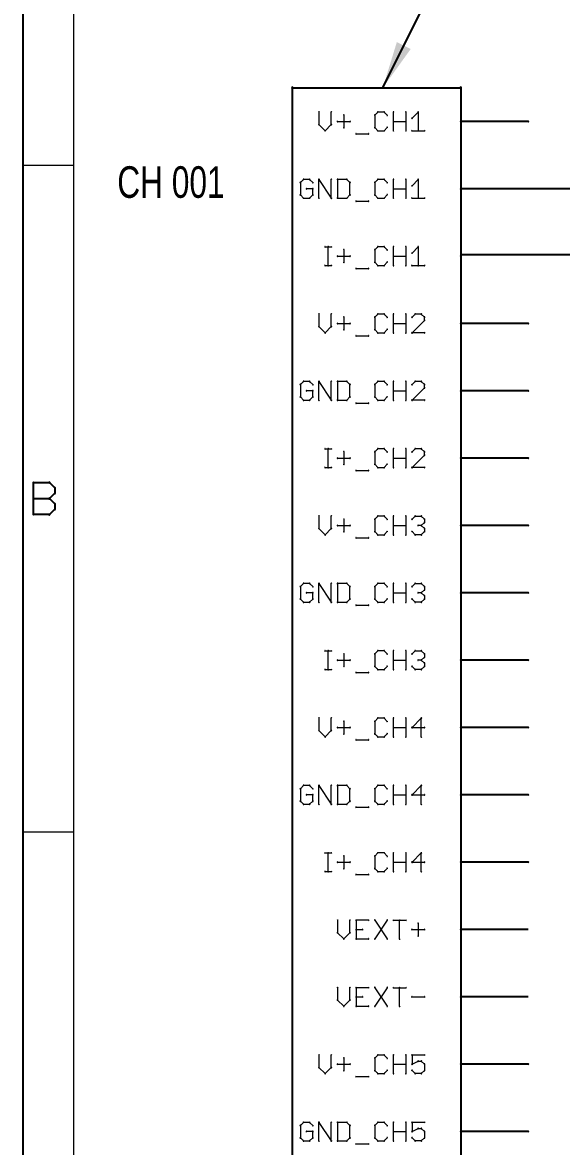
# Paper-space layout 'OUTPUT MODULE' of a CAD drawing. Header units: inches. Extents: x 0.9 to 16.5, y 0.5 to 10.7.
# Drawn here: x 0.899 to 2.499, y 5.656 to 8.994 of the extents above; entities that cross this region are included whole.
import ezdxf

# ---------------------------------------------------------------- set-up
doc = ezdxf.new("R2010")
doc.units = ezdxf.units.IN
doc.header["$MEASUREMENT"] = 0
for name, color, linetype in [('94', 14, 'Continuous'), ('97', 94, 'Continuous'), ('TEXT', 4, 'Continuous'), ('THIN_RED', 1, 'Continuous')]:
    doc.layers.add(name, color=color, linetype=linetype)
doc.styles.add('SLDTEXTSTYLE2', font='TXT', dxfattribs={"width": 0.75})
doc.dimstyles.new('SLDDIMSTYLE0', dxfattribs={"dimtxt": 0.18, "dimasz": 0.14, "dimexe": 0, "dimexo": 0.0625, "dimgap": 0, "dimtad": 0, "dimtih": 1, "dimtoh": 1, "dimdec": 0, "dimrnd": 1e-09, "dimzin": 0, "dimdsep": 46, "dimtxsty": 'Standard', "dimsah": 1, "dimcen": 0.09, "dimadec": 0, "dimazin": 0, "dimtfac": 0.14, "dimtdec": 0, "dimtofl": 0, "dimtmove": 0, "dimatfit": 3, "dimfxl": 0, "dimfrac": 2, "dimtolj": 1, "dimtzin": 0, "dimarcsym": 0})

psp = doc.layouts.new('OUTPUT MODULE')

# ---------------------------------------------------------------- linework, layer by layer
at = {"layer": '94', "lineweight": 25}
for p, q in [((1.7, 3.2), (1.7, 8.8)), ((1.7, 8.8), (2.2, 8.8)), ((2.2, 8.8), (2.2, 3.2)), ((2.4, 8.7), (2.2, 8.7)), ((2.4, 8.1), (2.2, 8.1)), ((2.4, 7.9), (2.2, 7.9)), ((2.4, 7.7), (2.2, 7.7)), ((2.4, 7.5), (2.2, 7.5)), ((2.4, 7.3), (2.2, 7.3)), ((2.4, 7.1), (2.2, 7.1)), ((2.4, 6.9), (2.2, 6.9)), ((2.4, 6.7), (2.2, 6.7)), ((2.4, 6.5), (2.2, 6.5)), ((2.4, 6.3), (2.2, 6.3)), ((2.4, 6.1), (2.2, 6.1)), ((2.4, 5.9), (2.2, 5.9)), ((2.4, 5.7), (2.2, 5.7))]:
    psp.add_line(p, q, dxfattribs=at)
at = {"layer": '94', "lineweight": 18}
for centre, radius, start, end in [((1.7, 8.8), 0.0025, 0, 180), ((1.7, 8.8), 0.0025, 90, 270), ((2.2, 8.8), 0.0025, 0, 180), ((2.2, 8.8), 0.0025, 270, 90), ((2.2, 8.7), 0.0015, 90, 270), ((2.4, 8.7), 0.0015, 270, 90), ((2.2, 8.5), 0.0015, 90, 270), ((2.2, 8.3), 0.0015, 90, 270), ((2.2, 8.1), 0.0015, 90, 270), ((2.4, 8.1), 0.0015, 270, 90), ((2.2, 7.9), 0.0015, 90, 270), ((2.4, 7.9), 0.0015, 270, 90), ((2.2, 7.7), 0.0015, 90, 270), ((2.4, 7.7), 0.0015, 270, 90), ((2.2, 7.5), 0.0015, 90, 270), ((2.4, 7.5), 0.0015, 270, 90), ((2.2, 7.3), 0.0015, 90, 270), ((2.4, 7.3), 0.0015, 270, 90), ((2.2, 7.1), 0.0015, 90, 270), ((2.4, 7.1), 0.0015, 270, 90), ((2.2, 6.9), 0.0015, 90, 270), ((2.4, 6.9), 0.0015, 270, 90), ((2.2, 6.7), 0.0015, 90, 270), ((2.4, 6.7), 0.0015, 270, 90), ((2.2, 6.5), 0.0015, 90, 270), ((2.4, 6.5), 0.0015, 270, 90), ((2.2, 6.3), 0.0015, 90, 270), ((2.2, 6.1), 0.0015, 90, 270), ((2.2, 5.9), 0.0015, 90, 270), ((2.4, 5.9), 0.0015, 270, 90), ((2.2, 5.7), 0.0015, 90, 270), ((2.4, 5.7), 0.0015, 270, 90)]:
    psp.add_arc(centre, radius, start, end, dxfattribs=at)
at = {"layer": '97', "lineweight": 25}
for p, q in [((0.9, 10.7), (0.9, 0.5)), ((0.9317, 7.5326), (0.9317, 7.6275)), ((0.9317, 7.6275), (0.9791, 7.6275)), ((0.9791, 7.6275), (0.9949, 7.6117)), ((0.9949, 7.6117), (0.9949, 7.5958)), ((0.9317, 7.58), (0.9791, 7.58)), ((0.9949, 7.5958), (0.9791, 7.58)), ((0.9791, 7.58), (0.9949, 7.5642)), ((0.9949, 7.5484), (0.9791, 7.5326)), ((0.9949, 7.5642), (0.9949, 7.5484)), ((0.9791, 7.5326), (0.9317, 7.5326))]:
    psp.add_line(p, q, dxfattribs=at)
at = {"layer": '97', "lineweight": 18}
for p, q in [((1.05, 10.55), (1.05, 0.65)), ((0.9, 8.57), (1.05, 8.57)), ((0.9, 6.59), (1.05, 6.59))]:
    psp.add_line(p, q, dxfattribs=at)
for centre, radius, start, end in [((0.9, 8.57), 0.000984, 90, 270), ((1.05, 8.57), 0.000984, 270, 90), ((0.9317, 7.6275), 0.002, 0, 180), ((0.9317, 7.6275), 0.002, 90, 270), ((0.9791, 7.6275), 0.002, 44.9899, 224.9899), ((0.9791, 7.6275), 0.002, 270, 90), ((0.9949, 7.6117), 0.002, 0, 180), ((0.9949, 7.6117), 0.002, 224.9899, 44.9899), ((0.9317, 7.58), 0.002, 90, 270), ((0.9791, 7.58), 0.002, 45, 225), ((0.9791, 7.58), 0.002, 135, 315), ((0.9791, 7.58), 0.002, 270, 90), ((0.9949, 7.5958), 0.002, 180, 0), ((0.9949, 7.5958), 0.002, 315, 135), ((0.9949, 7.5642), 0.002, 0, 180), ((0.9949, 7.5484), 0.002, 180, 0), ((0.9949, 7.5642), 0.002, 224.9899, 44.9899), ((0.9949, 7.5484), 0.002, 315.0101, 135.0101), ((0.9317, 7.5326), 0.002, 90, 270), ((0.9317, 7.5326), 0.002, 180, 0), ((0.9791, 7.5326), 0.002, 135.0101, 315.0101), ((0.9791, 7.5326), 0.002, 270, 90), ((0.9, 6.59), 0.000984, 90, 270), ((1.05, 6.59), 0.000984, 270, 90)]:
    psp.add_arc(centre, radius, start, end, dxfattribs=at)
at = {"layer": 'TEXT', "lineweight": 18}
for p, q in [((1.779, 8.7275), (1.779, 8.6908)), ((1.8157, 8.6908), (1.8157, 8.7275)), ((1.8526, 8.7184), (1.8526, 8.6817)), ((1.9539, 8.7275), (1.9448, 8.7184)), ((1.9448, 8.7184), (1.9448, 8.6817)), ((1.9723, 8.7275), (1.9539, 8.7275)), ((1.9815, 8.7184), (1.9723, 8.7275)), ((2, 8.6725), (2, 8.7275)), ((2.0367, 8.7275), (2.0367, 8.6725)), ((2.0553, 8.7092), (2.0736, 8.7275)), ((2.0736, 8.7275), (2.0736, 8.6725)), ((1.779, 8.6908), (1.7974, 8.6725)), ((1.7974, 8.6725), (1.8157, 8.6908)), ((1.8343, 8.7), (1.871, 8.7)), ((1.9448, 8.6817), (1.9539, 8.6725)), ((1.9723, 8.6725), (1.9815, 8.6817)), ((2, 8.7), (2.0367, 8.7)), ((1.8895, 8.6633), (1.9262, 8.6633)), ((1.9539, 8.6725), (1.9723, 8.6725)), ((2.0553, 8.6725), (2.092, 8.6725)), ((1.7329, 8.5275), (1.7238, 8.5184)), ((1.7238, 8.5184), (1.7238, 8.4817)), ((1.7513, 8.5275), (1.7329, 8.5275)), ((1.7605, 8.5184), (1.7513, 8.5275)), ((1.779, 8.4725), (1.779, 8.5275)), ((1.779, 8.5275), (1.8157, 8.4725)), ((1.8157, 8.4725), (1.8157, 8.5275)), ((1.8343, 8.5275), (1.8343, 8.4725)), ((1.8618, 8.5275), (1.8343, 8.5275)), ((1.871, 8.5184), (1.8618, 8.5275)), ((1.871, 8.4817), (1.871, 8.5184)), ((1.9539, 8.5275), (1.9448, 8.5184)), ((1.9448, 8.5184), (1.9448, 8.4817)), ((1.9723, 8.5275), (1.9539, 8.5275)), ((1.9815, 8.5184), (1.9723, 8.5275)), ((2, 8.4725), (2, 8.5275)), ((2.0367, 8.5275), (2.0367, 8.4725)), ((2.0553, 8.5092), (2.0736, 8.5275)), ((2.0736, 8.5275), (2.0736, 8.4725)), ((1.7238, 8.4817), (1.7329, 8.4725)), ((1.7605, 8.5), (1.7421, 8.5)), ((1.7513, 8.4725), (1.7605, 8.4817)), ((1.7605, 8.4817), (1.7605, 8.5)), ((1.8618, 8.4725), (1.871, 8.4817)), ((1.9448, 8.4817), (1.9539, 8.4725)), ((1.9723, 8.4725), (1.9815, 8.4817)), ((2, 8.5), (2.0367, 8.5)), ((1.7329, 8.4725), (1.7513, 8.4725)), ((1.8343, 8.4725), (1.8618, 8.4725)), ((1.8895, 8.4633), (1.9262, 8.4633)), ((1.9539, 8.4725), (1.9723, 8.4725)), ((2.0553, 8.4725), (2.092, 8.4725)), ((1.7974, 8.3275), (1.8158, 8.3275)), ((1.8066, 8.2725), (1.8066, 8.3275)), ((1.8526, 8.3184), (1.8526, 8.2817)), ((1.9539, 8.3275), (1.9448, 8.3184)), ((1.9448, 8.3184), (1.9448, 8.2817)), ((1.9723, 8.3275), (1.9539, 8.3275)), ((1.9815, 8.3184), (1.9723, 8.3275)), ((2, 8.2725), (2, 8.3275)), ((2.0367, 8.3275), (2.0367, 8.2725)), ((2.0553, 8.3092), (2.0736, 8.3275)), ((2.0736, 8.3275), (2.0736, 8.2725)), ((1.8343, 8.3), (1.871, 8.3)), ((1.9448, 8.2817), (1.9539, 8.2725)), ((1.9723, 8.2725), (1.9815, 8.2817)), ((2, 8.3), (2.0367, 8.3)), ((1.7974, 8.2725), (1.8158, 8.2725)), ((1.8895, 8.2633), (1.9262, 8.2633)), ((1.9539, 8.2725), (1.9723, 8.2725)), ((2.0553, 8.2725), (2.092, 8.2725)), ((1.779, 8.1275), (1.779, 8.0908)), ((1.8157, 8.0908), (1.8157, 8.1275)), ((1.8526, 8.1184), (1.8526, 8.0817)), ((1.9539, 8.1275), (1.9448, 8.1184)), ((1.9448, 8.1184), (1.9448, 8.0817)), ((1.9723, 8.1275), (1.9539, 8.1275)), ((1.9815, 8.1184), (1.9723, 8.1275)), ((2, 8.0725), (2, 8.1275)), ((2.0367, 8.1275), (2.0367, 8.0725)), ((2.0644, 8.1275), (2.0553, 8.1184)), ((2.0828, 8.1275), (2.0644, 8.1275)), ((2.092, 8.1184), (2.0828, 8.1275)), ((2.092, 8.1092), (2.092, 8.1184)), ((1.779, 8.0908), (1.7974, 8.0725)), ((1.7974, 8.0725), (1.8157, 8.0908)), ((1.8343, 8.1), (1.871, 8.1)), ((1.9448, 8.0817), (1.9539, 8.0725)), ((1.9723, 8.0725), (1.9815, 8.0817)), ((2, 8.1), (2.0367, 8.1)), ((2.0553, 8.0725), (2.092, 8.1092)), ((1.8895, 8.0633), (1.9262, 8.0633)), ((1.9539, 8.0725), (1.9723, 8.0725)), ((2.092, 8.0725), (2.0553, 8.0725)), ((1.7329, 7.9275), (1.7238, 7.9184)), ((1.7238, 7.9184), (1.7238, 7.8817)), ((1.7513, 7.9275), (1.7329, 7.9275)), ((1.7605, 7.9184), (1.7513, 7.9275)), ((1.779, 7.8725), (1.779, 7.9275)), ((1.779, 7.9275), (1.8157, 7.8725)), ((1.8157, 7.8725), (1.8157, 7.9275)), ((1.8343, 7.9275), (1.8343, 7.8725)), ((1.8618, 7.9275), (1.8343, 7.9275)), ((1.871, 7.9184), (1.8618, 7.9275)), ((1.871, 7.8817), (1.871, 7.9184)), ((1.9539, 7.9275), (1.9448, 7.9184)), ((1.9448, 7.9184), (1.9448, 7.8817)), ((1.9723, 7.9275), (1.9539, 7.9275)), ((1.9815, 7.9184), (1.9723, 7.9275)), ((2, 7.8725), (2, 7.9275)), ((2.0367, 7.9275), (2.0367, 7.8725)), ((2.0644, 7.9275), (2.0553, 7.9184)), ((2.0828, 7.9275), (2.0644, 7.9275)), ((2.092, 7.9184), (2.0828, 7.9275)), ((2.092, 7.9092), (2.092, 7.9184)), ((1.7238, 7.8817), (1.7329, 7.8725)), ((1.7605, 7.9), (1.7421, 7.9)), ((1.7513, 7.8725), (1.7605, 7.8817)), ((1.7605, 7.8817), (1.7605, 7.9)), ((1.8618, 7.8725), (1.871, 7.8817)), ((1.9448, 7.8817), (1.9539, 7.8725)), ((1.9723, 7.8725), (1.9815, 7.8817)), ((2, 7.9), (2.0367, 7.9)), ((2.0553, 7.8725), (2.092, 7.9092)), ((1.7329, 7.8725), (1.7513, 7.8725)), ((1.8343, 7.8725), (1.8618, 7.8725)), ((1.8895, 7.8633), (1.9262, 7.8633)), ((1.9539, 7.8725), (1.9723, 7.8725)), ((2.092, 7.8725), (2.0553, 7.8725)), ((1.7974, 7.7275), (1.8158, 7.7275)), ((1.8066, 7.6725), (1.8066, 7.7275)), ((1.8526, 7.7184), (1.8526, 7.6817)), ((1.9539, 7.7275), (1.9448, 7.7184)), ((1.9448, 7.7184), (1.9448, 7.6817)), ((1.9723, 7.7275), (1.9539, 7.7275)), ((1.9815, 7.7184), (1.9723, 7.7275)), ((2, 7.6725), (2, 7.7275)), ((2.0367, 7.7275), (2.0367, 7.6725)), ((2.0644, 7.7275), (2.0553, 7.7184)), ((2.0828, 7.7275), (2.0644, 7.7275)), ((2.092, 7.7184), (2.0828, 7.7275)), ((2.092, 7.7092), (2.092, 7.7184)), ((1.8343, 7.7), (1.871, 7.7)), ((1.9448, 7.6817), (1.9539, 7.6725)), ((1.9723, 7.6725), (1.9815, 7.6817)), ((2, 7.7), (2.0367, 7.7)), ((2.0553, 7.6725), (2.092, 7.7092)), ((1.7974, 7.6725), (1.8158, 7.6725)), ((1.8895, 7.6633), (1.9262, 7.6633)), ((1.9539, 7.6725), (1.9723, 7.6725)), ((2.092, 7.6725), (2.0553, 7.6725)), ((1.779, 7.5275), (1.779, 7.4908)), ((1.8157, 7.4908), (1.8157, 7.5275)), ((1.8526, 7.5184), (1.8526, 7.4817)), ((1.9539, 7.5275), (1.9448, 7.5184)), ((1.9448, 7.5184), (1.9448, 7.4817)), ((1.9723, 7.5275), (1.9539, 7.5275)), ((1.9815, 7.5184), (1.9723, 7.5275)), ((2, 7.4725), (2, 7.5275)), ((2.0367, 7.5275), (2.0367, 7.4725)), ((2.0553, 7.5184), (2.0644, 7.5275)), ((2.0644, 7.5275), (2.0828, 7.5275)), ((2.0828, 7.5275), (2.092, 7.5184)), ((2.092, 7.5184), (2.092, 7.5092)), ((1.779, 7.4908), (1.7974, 7.4725)), ((1.7974, 7.4725), (1.8157, 7.4908)), ((1.8343, 7.5), (1.871, 7.5)), ((1.9448, 7.4817), (1.9539, 7.4725)), ((1.9723, 7.4725), (1.9815, 7.4817)), ((2, 7.5), (2.0367, 7.5)), ((2.0644, 7.4725), (2.0553, 7.4817)), ((2.0828, 7.5), (2.0736, 7.5)), ((2.092, 7.5092), (2.0828, 7.5)), ((2.0828, 7.5), (2.092, 7.4908)), ((2.092, 7.4817), (2.0828, 7.4725)), ((2.092, 7.4908), (2.092, 7.4817)), ((1.8895, 7.4633), (1.9262, 7.4633)), ((1.9539, 7.4725), (1.9723, 7.4725)), ((2.0828, 7.4725), (2.0644, 7.4725)), ((1.7329, 7.3275), (1.7238, 7.3184)), ((1.7238, 7.3184), (1.7238, 7.2817)), ((1.7513, 7.3275), (1.7329, 7.3275)), ((1.7605, 7.3184), (1.7513, 7.3275)), ((1.779, 7.2725), (1.779, 7.3275)), ((1.779, 7.3275), (1.8157, 7.2725)), ((1.8157, 7.2725), (1.8157, 7.3275)), ((1.8343, 7.3275), (1.8343, 7.2725)), ((1.8618, 7.3275), (1.8343, 7.3275)), ((1.871, 7.3184), (1.8618, 7.3275)), ((1.871, 7.2817), (1.871, 7.3184)), ((1.9539, 7.3275), (1.9448, 7.3184)), ((1.9448, 7.3184), (1.9448, 7.2817)), ((1.9723, 7.3275), (1.9539, 7.3275)), ((1.9815, 7.3184), (1.9723, 7.3275)), ((2, 7.2725), (2, 7.3275)), ((2.0367, 7.3275), (2.0367, 7.2725)), ((2.0553, 7.3184), (2.0644, 7.3275)), ((2.0644, 7.3275), (2.0828, 7.3275)), ((2.0828, 7.3275), (2.092, 7.3184)), ((2.092, 7.3184), (2.092, 7.3092)), ((1.7238, 7.2817), (1.7329, 7.2725)), ((1.7605, 7.3), (1.7421, 7.3)), ((1.7513, 7.2725), (1.7605, 7.2817)), ((1.7605, 7.2817), (1.7605, 7.3)), ((1.8618, 7.2725), (1.871, 7.2817)), ((1.9448, 7.2817), (1.9539, 7.2725)), ((1.9723, 7.2725), (1.9815, 7.2817)), ((2, 7.3), (2.0367, 7.3)), ((2.0644, 7.2725), (2.0553, 7.2817)), ((2.0828, 7.3), (2.0736, 7.3)), ((2.092, 7.3092), (2.0828, 7.3)), ((2.0828, 7.3), (2.092, 7.2908)), ((2.092, 7.2817), (2.0828, 7.2725)), ((2.092, 7.2908), (2.092, 7.2817)), ((1.7329, 7.2725), (1.7513, 7.2725)), ((1.8343, 7.2725), (1.8618, 7.2725)), ((1.8895, 7.2633), (1.9262, 7.2633)), ((1.9539, 7.2725), (1.9723, 7.2725)), ((2.0828, 7.2725), (2.0644, 7.2725)), ((1.7974, 7.1275), (1.8158, 7.1275)), ((1.8066, 7.0725), (1.8066, 7.1275)), ((1.8526, 7.1184), (1.8526, 7.0817)), ((1.9539, 7.1275), (1.9448, 7.1184)), ((1.9448, 7.1184), (1.9448, 7.0817)), ((1.9723, 7.1275), (1.9539, 7.1275)), ((1.9815, 7.1184), (1.9723, 7.1275)), ((2, 7.0725), (2, 7.1275)), ((2.0367, 7.1275), (2.0367, 7.0725)), ((2.0553, 7.1184), (2.0644, 7.1275)), ((2.0644, 7.1275), (2.0828, 7.1275)), ((2.0828, 7.1275), (2.092, 7.1184)), ((2.092, 7.1184), (2.092, 7.1092)), ((1.8343, 7.1), (1.871, 7.1)), ((1.9448, 7.0817), (1.9539, 7.0725)), ((1.9723, 7.0725), (1.9815, 7.0817)), ((2, 7.1), (2.0367, 7.1)), ((2.0644, 7.0725), (2.0553, 7.0817)), ((2.0828, 7.1), (2.0736, 7.1)), ((2.092, 7.1092), (2.0828, 7.1)), ((2.0828, 7.1), (2.092, 7.0908)), ((2.092, 7.0817), (2.0828, 7.0725)), ((2.092, 7.0908), (2.092, 7.0817)), ((1.7974, 7.0725), (1.8158, 7.0725)), ((1.8895, 7.0633), (1.9262, 7.0633)), ((1.9539, 7.0725), (1.9723, 7.0725)), ((2.0828, 7.0725), (2.0644, 7.0725)), ((1.779, 6.9275), (1.779, 6.8908)), ((1.8157, 6.8908), (1.8157, 6.9275)), ((1.8526, 6.9184), (1.8526, 6.8817)), ((1.9539, 6.9275), (1.9448, 6.9184)), ((1.9448, 6.9184), (1.9448, 6.8817)), ((1.9723, 6.9275), (1.9539, 6.9275)), ((1.9815, 6.9184), (1.9723, 6.9275)), ((2, 6.8725), (2, 6.9275)), ((2.0367, 6.9275), (2.0367, 6.8725)), ((2.0828, 6.9275), (2.0553, 6.9)), ((2.0828, 6.8725), (2.0828, 6.9275)), ((1.779, 6.8908), (1.7974, 6.8725)), ((1.7974, 6.8725), (1.8157, 6.8908)), ((1.8343, 6.9), (1.871, 6.9)), ((1.9448, 6.8817), (1.9539, 6.8725)), ((1.9723, 6.8725), (1.9815, 6.8817)), ((2, 6.9), (2.0367, 6.9)), ((2.0553, 6.9), (2.092, 6.9)), ((1.8895, 6.8633), (1.9262, 6.8633)), ((1.9539, 6.8725), (1.9723, 6.8725)), ((1.7329, 6.7275), (1.7238, 6.7184)), ((1.7238, 6.7184), (1.7238, 6.6817)), ((1.7513, 6.7275), (1.7329, 6.7275)), ((1.7605, 6.7184), (1.7513, 6.7275)), ((1.779, 6.6725), (1.779, 6.7275)), ((1.779, 6.7275), (1.8157, 6.6725)), ((1.8157, 6.6725), (1.8157, 6.7275)), ((1.8343, 6.7275), (1.8343, 6.6725)), ((1.8618, 6.7275), (1.8343, 6.7275)), ((1.871, 6.7184), (1.8618, 6.7275)), ((1.871, 6.6817), (1.871, 6.7184)), ((1.9539, 6.7275), (1.9448, 6.7184)), ((1.9448, 6.7184), (1.9448, 6.6817)), ((1.9723, 6.7275), (1.9539, 6.7275)), ((1.9815, 6.7184), (1.9723, 6.7275)), ((2, 6.6725), (2, 6.7275)), ((2.0367, 6.7275), (2.0367, 6.6725)), ((2.0828, 6.7275), (2.0553, 6.7)), ((2.0828, 6.6725), (2.0828, 6.7275)), ((1.7238, 6.6817), (1.7329, 6.6725)), ((1.7605, 6.7), (1.7421, 6.7)), ((1.7513, 6.6725), (1.7605, 6.6817)), ((1.7605, 6.6817), (1.7605, 6.7)), ((1.8618, 6.6725), (1.871, 6.6817)), ((1.9448, 6.6817), (1.9539, 6.6725)), ((1.9723, 6.6725), (1.9815, 6.6817)), ((2, 6.7), (2.0367, 6.7)), ((2.0553, 6.7), (2.092, 6.7)), ((1.7329, 6.6725), (1.7513, 6.6725)), ((1.8343, 6.6725), (1.8618, 6.6725)), ((1.8895, 6.6633), (1.9262, 6.6633)), ((1.9539, 6.6725), (1.9723, 6.6725)), ((1.7974, 6.5275), (1.8158, 6.5275)), ((1.8066, 6.4725), (1.8066, 6.5275)), ((1.8526, 6.5184), (1.8526, 6.4817)), ((1.9539, 6.5275), (1.9448, 6.5184)), ((1.9448, 6.5184), (1.9448, 6.4817)), ((1.9723, 6.5275), (1.9539, 6.5275)), ((1.9815, 6.5184), (1.9723, 6.5275)), ((2, 6.4725), (2, 6.5275)), ((2.0367, 6.5275), (2.0367, 6.4725)), ((2.0828, 6.5275), (2.0553, 6.5)), ((2.0828, 6.4725), (2.0828, 6.5275)), ((1.8343, 6.5), (1.871, 6.5)), ((1.9448, 6.4817), (1.9539, 6.4725)), ((1.9723, 6.4725), (1.9815, 6.4817)), ((2, 6.5), (2.0367, 6.5)), ((2.0553, 6.5), (2.092, 6.5)), ((1.7974, 6.4725), (1.8158, 6.4725)), ((1.8895, 6.4633), (1.9262, 6.4633)), ((1.9539, 6.4725), (1.9723, 6.4725)), ((1.8343, 6.3275), (1.8343, 6.2908)), ((1.871, 6.2908), (1.871, 6.3275)), ((1.9262, 6.3275), (1.8895, 6.3275)), ((1.8895, 6.3275), (1.8895, 6.2725)), ((1.9448, 6.3275), (1.9815, 6.2725)), ((1.9815, 6.3275), (1.9448, 6.2725)), ((2, 6.3275), (2.0367, 6.3275)), ((2.0184, 6.2725), (2.0184, 6.3275)), ((2.0736, 6.3184), (2.0736, 6.2817)), ((1.8343, 6.2908), (1.8526, 6.2725)), ((1.8526, 6.2725), (1.871, 6.2908)), ((1.8895, 6.3), (1.9079, 6.3)), ((2.0553, 6.3), (2.092, 6.3)), ((1.8895, 6.2725), (1.9262, 6.2725)), ((1.8343, 6.1275), (1.8343, 6.0908)), ((1.871, 6.0908), (1.871, 6.1275)), ((1.9262, 6.1275), (1.8895, 6.1275)), ((1.8895, 6.1275), (1.8895, 6.0725)), ((1.9448, 6.1275), (1.9815, 6.0725)), ((1.9815, 6.1275), (1.9448, 6.0725)), ((2, 6.1275), (2.0367, 6.1275)), ((2.0184, 6.0725), (2.0184, 6.1275)), ((1.8343, 6.0908), (1.8526, 6.0725)), ((1.8526, 6.0725), (1.871, 6.0908)), ((1.8895, 6.1), (1.9079, 6.1)), ((2.0553, 6.1), (2.092, 6.1)), ((1.8895, 6.0725), (1.9262, 6.0725)), ((1.779, 5.9275), (1.779, 5.8908)), ((1.8157, 5.8908), (1.8157, 5.9275)), ((1.8526, 5.9184), (1.8526, 5.8817)), ((1.9539, 5.9275), (1.9448, 5.9184)), ((1.9448, 5.9184), (1.9448, 5.8817)), ((1.9723, 5.9275), (1.9539, 5.9275)), ((1.9815, 5.9184), (1.9723, 5.9275)), ((2, 5.8725), (2, 5.9275)), ((2.0367, 5.9275), (2.0367, 5.8725)), ((2.092, 5.9275), (2.0553, 5.9275)), ((2.0553, 5.9275), (2.0553, 5.9)), ((2.0553, 5.9), (2.0736, 5.9092)), ((2.0736, 5.9092), (2.0828, 5.9092)), ((2.0828, 5.9092), (2.092, 5.9)), ((1.779, 5.8908), (1.7974, 5.8725)), ((1.7974, 5.8725), (1.8157, 5.8908)), ((1.8343, 5.9), (1.871, 5.9)), ((1.9448, 5.8817), (1.9539, 5.8725)), ((1.9723, 5.8725), (1.9815, 5.8817)), ((2, 5.9), (2.0367, 5.9)), ((2.0644, 5.8725), (2.0553, 5.8817)), ((2.092, 5.8817), (2.0828, 5.8725)), ((2.092, 5.9), (2.092, 5.8817)), ((1.8895, 5.8633), (1.9262, 5.8633)), ((1.9539, 5.8725), (1.9723, 5.8725)), ((2.0828, 5.8725), (2.0644, 5.8725)), ((1.7329, 5.7275), (1.7238, 5.7184)), ((1.7238, 5.7184), (1.7238, 5.6817)), ((1.7513, 5.7275), (1.7329, 5.7275)), ((1.7605, 5.7184), (1.7513, 5.7275)), ((1.779, 5.6725), (1.779, 5.7275)), ((1.779, 5.7275), (1.8157, 5.6725)), ((1.8157, 5.6725), (1.8157, 5.7275)), ((1.8343, 5.7275), (1.8343, 5.6725)), ((1.8618, 5.7275), (1.8343, 5.7275)), ((1.871, 5.7184), (1.8618, 5.7275)), ((1.871, 5.6817), (1.871, 5.7184)), ((1.9539, 5.7275), (1.9448, 5.7184)), ((1.9448, 5.7184), (1.9448, 5.6817)), ((1.9723, 5.7275), (1.9539, 5.7275)), ((1.9815, 5.7184), (1.9723, 5.7275)), ((2, 5.6725), (2, 5.7275)), ((2.0367, 5.7275), (2.0367, 5.6725)), ((2.092, 5.7275), (2.0553, 5.7275)), ((2.0553, 5.7275), (2.0553, 5.7)), ((2.0553, 5.7), (2.0736, 5.7092)), ((2.0736, 5.7092), (2.0828, 5.7092)), ((2.0828, 5.7092), (2.092, 5.7)), ((1.7238, 5.6817), (1.7329, 5.6725)), ((1.7605, 5.7), (1.7421, 5.7)), ((1.7513, 5.6725), (1.7605, 5.6817)), ((1.7605, 5.6817), (1.7605, 5.7)), ((1.8618, 5.6725), (1.871, 5.6817)), ((1.9448, 5.6817), (1.9539, 5.6725)), ((1.9723, 5.6725), (1.9815, 5.6817)), ((2, 5.7), (2.0367, 5.7)), ((2.0644, 5.6725), (2.0553, 5.6817)), ((2.092, 5.6817), (2.0828, 5.6725)), ((2.092, 5.7), (2.092, 5.6817)), ((1.7329, 5.6725), (1.7513, 5.6725)), ((1.8343, 5.6725), (1.8618, 5.6725)), ((1.8895, 5.6633), (1.9262, 5.6633)), ((1.9539, 5.6725), (1.9723, 5.6725)), ((2.0828, 5.6725), (2.0644, 5.6725))]:
    psp.add_line(p, q, dxfattribs=at)
for centre, start, end in [((1.779, 8.7275), 0, 180), ((1.8157, 8.7275), 0, 180), ((1.8526, 8.7184), 0, 180), ((1.9448, 8.7184), 0, 180), ((1.9448, 8.7184), 135.0162, 315.0162), ((1.9539, 8.7275), 90, 270), ((1.9539, 8.7275), 315, 135), ((1.9723, 8.7275), 45, 225), ((1.9723, 8.7275), 270, 90), ((1.9815, 8.7184), 224.9838, 44.9838), ((2, 8.7275), 0, 180), ((2.0367, 8.7275), 0, 180), ((2.0736, 8.7275), 0, 180), ((2.0736, 8.7275), 314.9838, 134.9838), ((1.779, 8.6908), 45, 225), ((1.779, 8.6908), 180, 0), ((1.8157, 8.6908), 180, 0), ((1.8157, 8.6908), 315, 135), ((1.8343, 8.7), 90, 270), ((1.8526, 8.6817), 180, 0), ((1.871, 8.7), 270, 90), ((1.9448, 8.6817), 44.9838, 224.9838), ((1.9448, 8.6817), 180, 0), ((1.9815, 8.6817), 315.0162, 135.0162), ((2, 8.7), 90, 270), ((2.0367, 8.7), 270, 90), ((2.0553, 8.7092), 134.9838, 314.9838), ((1.7974, 8.6725), 135, 315), ((1.7974, 8.6725), 225, 45), ((1.8895, 8.6633), 90, 270), ((1.9262, 8.6633), 270, 90), ((1.9539, 8.6725), 90, 270), ((1.9539, 8.6725), 225, 45), ((1.9723, 8.6725), 135, 315), ((1.9723, 8.6725), 270, 90), ((2, 8.6725), 180, 0), ((2.0367, 8.6725), 180, 0), ((2.0553, 8.6725), 90, 270), ((2.0736, 8.6725), 180, 0), ((2.092, 8.6725), 270, 90), ((1.7238, 8.5184), 0, 180), ((1.7238, 8.5184), 135, 315), ((1.7329, 8.5275), 90, 270), ((1.7329, 8.5275), 315, 135), ((1.7513, 8.5275), 45, 225), ((1.7513, 8.5275), 270, 90), ((1.7605, 8.5184), 225, 45), ((1.779, 8.5275), 0, 180), ((1.779, 8.5275), 33.6774, 213.6774), ((1.8157, 8.5275), 0, 180), ((1.8343, 8.5275), 0, 180), ((1.8343, 8.5275), 90, 270), ((1.8618, 8.5275), 45.0162, 225.0162), ((1.8618, 8.5275), 270, 90), ((1.871, 8.5184), 0, 180), ((1.871, 8.5184), 224.9838, 44.9838), ((1.9448, 8.5184), 0, 180), ((1.9448, 8.5184), 135.0162, 315.0162), ((1.9539, 8.5275), 90, 270), ((1.9539, 8.5275), 315, 135), ((1.9723, 8.5275), 45, 225), ((1.9723, 8.5275), 270, 90), ((1.9815, 8.5184), 224.9838, 44.9838), ((2, 8.5275), 0, 180), ((2.0367, 8.5275), 0, 180), ((2.0736, 8.5275), 0, 180), ((2.0736, 8.5275), 314.9838, 134.9838), ((1.7238, 8.4817), 45, 225), ((1.7238, 8.4817), 180, 0), ((1.7421, 8.5), 90, 270), ((1.7605, 8.5), 0, 180), ((1.7605, 8.4817), 180, 0), ((1.7605, 8.4817), 315, 135), ((1.7605, 8.5), 270, 90), ((1.871, 8.4817), 180, 0), ((1.871, 8.4817), 315.0162, 135.0162), ((1.9448, 8.4817), 44.9838, 224.9838), ((1.9448, 8.4817), 180, 0), ((1.9815, 8.4817), 315.0162, 135.0162), ((2, 8.5), 90, 270), ((2.0367, 8.5), 270, 90), ((2.0553, 8.5092), 134.9838, 314.9838), ((1.7329, 8.4725), 90, 270), ((1.7329, 8.4725), 225, 45), ((1.7513, 8.4725), 135, 315), ((1.7513, 8.4725), 270, 90), ((1.779, 8.4725), 180, 0), ((1.8157, 8.4725), 180, 0), ((1.8157, 8.4725), 213.6774, 33.6774), ((1.8343, 8.4725), 90, 270), ((1.8343, 8.4725), 180, 0), ((1.8618, 8.4725), 134.9838, 314.9838), ((1.8618, 8.4725), 270, 90), ((1.8895, 8.4633), 90, 270), ((1.9262, 8.4633), 270, 90), ((1.9539, 8.4725), 90, 270), ((1.9539, 8.4725), 225, 45), ((1.9723, 8.4725), 135, 315), ((1.9723, 8.4725), 270, 90), ((2, 8.4725), 180, 0), ((2.0367, 8.4725), 180, 0), ((2.0553, 8.4725), 90, 270), ((2.0736, 8.4725), 180, 0), ((2.092, 8.4725), 270, 90), ((1.7974, 8.3275), 90, 270), ((1.8066, 8.3275), 0, 180), ((1.8158, 8.3275), 270, 90), ((1.8526, 8.3184), 0, 180), ((1.9448, 8.3184), 0, 180), ((1.9448, 8.3184), 135.0162, 315.0162), ((1.9539, 8.3275), 90, 270), ((1.9539, 8.3275), 315, 135), ((1.9723, 8.3275), 45, 225), ((1.9723, 8.3275), 270, 90), ((1.9815, 8.3184), 224.9838, 44.9838), ((2, 8.3275), 0, 180), ((2.0367, 8.3275), 0, 180), ((2.0736, 8.3275), 0, 180), ((2.0736, 8.3275), 314.9838, 134.9838), ((1.8343, 8.3), 90, 270), ((1.8526, 8.2817), 180, 0), ((1.871, 8.3), 270, 90), ((1.9448, 8.2817), 44.9838, 224.9838), ((1.9448, 8.2817), 180, 0), ((1.9815, 8.2817), 315.0162, 135.0162), ((2, 8.3), 90, 270), ((2.0367, 8.3), 270, 90), ((2.0553, 8.3092), 134.9838, 314.9838), ((1.7974, 8.2725), 90, 270), ((1.8066, 8.2725), 180, 0), ((1.8158, 8.2725), 270, 90), ((1.8895, 8.2633), 90, 270), ((1.9262, 8.2633), 270, 90), ((1.9539, 8.2725), 90, 270), ((1.9539, 8.2725), 225, 45), ((1.9723, 8.2725), 135, 315), ((1.9723, 8.2725), 270, 90), ((2, 8.2725), 180, 0), ((2.0367, 8.2725), 180, 0), ((2.0553, 8.2725), 90, 270), ((2.0736, 8.2725), 180, 0), ((2.092, 8.2725), 270, 90), ((1.779, 8.1275), 0, 180), ((1.8157, 8.1275), 0, 180), ((1.8526, 8.1184), 0, 180), ((1.9448, 8.1184), 0, 180), ((1.9448, 8.1184), 135.0162, 315.0162), ((1.9539, 8.1275), 90, 270), ((1.9539, 8.1275), 315, 135), ((1.9723, 8.1275), 45, 225), ((1.9723, 8.1275), 270, 90), ((1.9815, 8.1184), 224.9838, 44.9838), ((2, 8.1275), 0, 180), ((2.0367, 8.1275), 0, 180), ((2.0553, 8.1184), 135, 315), ((2.0644, 8.1275), 90, 270), ((2.0644, 8.1275), 315, 135), ((2.0828, 8.1275), 45, 225), ((2.0828, 8.1275), 270, 90), ((2.092, 8.1184), 0, 180), ((2.092, 8.1184), 225, 45), ((1.779, 8.0908), 45, 225), ((1.779, 8.0908), 180, 0), ((1.8157, 8.0908), 180, 0), ((1.8157, 8.0908), 315, 135), ((1.8343, 8.1), 90, 270), ((1.8526, 8.0817), 180, 0), ((1.871, 8.1), 270, 90), ((1.9448, 8.0817), 44.9838, 224.9838), ((1.9448, 8.0817), 180, 0), ((1.9815, 8.0817), 315.0162, 135.0162), ((2, 8.1), 90, 270), ((2.0367, 8.1), 270, 90), ((2.092, 8.1092), 180, 0), ((2.092, 8.1092), 314.9838, 134.9838), ((1.7974, 8.0725), 135, 315), ((1.7974, 8.0725), 225, 45), ((1.8895, 8.0633), 90, 270), ((1.9262, 8.0633), 270, 90), ((1.9539, 8.0725), 90, 270), ((1.9539, 8.0725), 225, 45), ((1.9723, 8.0725), 135, 315), ((1.9723, 8.0725), 270, 90), ((2, 8.0725), 180, 0), ((2.0367, 8.0725), 180, 0), ((2.0553, 8.0725), 90, 270), ((2.0553, 8.0725), 134.9838, 314.9838), ((2.092, 8.0725), 270, 90), ((1.7238, 7.9184), 0, 180), ((1.7238, 7.9184), 135, 315), ((1.7329, 7.9275), 90, 270), ((1.7329, 7.9275), 315, 135), ((1.7513, 7.9275), 45, 225), ((1.7513, 7.9275), 270, 90), ((1.7605, 7.9184), 225, 45), ((1.779, 7.9275), 0, 180), ((1.779, 7.9275), 33.6774, 213.6774), ((1.8157, 7.9275), 0, 180), ((1.8343, 7.9275), 0, 180), ((1.8343, 7.9275), 90, 270), ((1.8618, 7.9275), 45.0162, 225.0162), ((1.8618, 7.9275), 270, 90), ((1.871, 7.9184), 0, 180), ((1.871, 7.9184), 224.9838, 44.9838), ((1.9448, 7.9184), 0, 180), ((1.9448, 7.9184), 135.0162, 315.0162), ((1.9539, 7.9275), 90, 270), ((1.9539, 7.9275), 315, 135), ((1.9723, 7.9275), 45, 225), ((1.9723, 7.9275), 270, 90), ((1.9815, 7.9184), 224.9838, 44.9838), ((2, 7.9275), 0, 180), ((2.0367, 7.9275), 0, 180), ((2.0553, 7.9184), 135, 315), ((2.0644, 7.9275), 90, 270), ((2.0644, 7.9275), 315, 135), ((2.0828, 7.9275), 45, 225), ((2.0828, 7.9275), 270, 90), ((2.092, 7.9184), 0, 180), ((2.092, 7.9184), 225, 45), ((1.7238, 7.8817), 45, 225), ((1.7238, 7.8817), 180, 0), ((1.7421, 7.9), 90, 270), ((1.7605, 7.9), 0, 180), ((1.7605, 7.8817), 180, 0), ((1.7605, 7.8817), 315, 135), ((1.7605, 7.9), 270, 90), ((1.871, 7.8817), 180, 0), ((1.871, 7.8817), 315.0162, 135.0162), ((1.9448, 7.8817), 44.9838, 224.9838), ((1.9448, 7.8817), 180, 0), ((1.9815, 7.8817), 315.0162, 135.0162), ((2, 7.9), 90, 270), ((2.0367, 7.9), 270, 90), ((2.092, 7.9092), 180, 0), ((2.092, 7.9092), 314.9838, 134.9838), ((1.7329, 7.8725), 90, 270), ((1.7329, 7.8725), 225, 45), ((1.7513, 7.8725), 135, 315), ((1.7513, 7.8725), 270, 90), ((1.779, 7.8725), 180, 0), ((1.8157, 7.8725), 180, 0), ((1.8157, 7.8725), 213.6774, 33.6774), ((1.8343, 7.8725), 90, 270), ((1.8343, 7.8725), 180, 0), ((1.8618, 7.8725), 134.9838, 314.9838), ((1.8618, 7.8725), 270, 90), ((1.8895, 7.8633), 90, 270), ((1.9262, 7.8633), 270, 90), ((1.9539, 7.8725), 90, 270), ((1.9539, 7.8725), 225, 45), ((1.9723, 7.8725), 135, 315), ((1.9723, 7.8725), 270, 90), ((2, 7.8725), 180, 0), ((2.0367, 7.8725), 180, 0), ((2.0553, 7.8725), 90, 270), ((2.0553, 7.8725), 134.9838, 314.9838), ((2.092, 7.8725), 270, 90), ((1.7974, 7.7275), 90, 270), ((1.8066, 7.7275), 0, 180), ((1.8158, 7.7275), 270, 90), ((1.8526, 7.7184), 0, 180), ((1.9448, 7.7184), 0, 180), ((1.9448, 7.7184), 135.0162, 315.0162), ((1.9539, 7.7275), 90, 270), ((1.9539, 7.7275), 315, 135), ((1.9723, 7.7275), 45, 225), ((1.9723, 7.7275), 270, 90), ((1.9815, 7.7184), 224.9838, 44.9838), ((2, 7.7275), 0, 180), ((2.0367, 7.7275), 0, 180), ((2.0553, 7.7184), 135, 315), ((2.0644, 7.7275), 90, 270), ((2.0644, 7.7275), 315, 135), ((2.0828, 7.7275), 45, 225), ((2.0828, 7.7275), 270, 90), ((2.092, 7.7184), 0, 180), ((2.092, 7.7184), 225, 45), ((1.8343, 7.7), 90, 270), ((1.8526, 7.6817), 180, 0), ((1.871, 7.7), 270, 90), ((1.9448, 7.6817), 44.9838, 224.9838), ((1.9448, 7.6817), 180, 0), ((1.9815, 7.6817), 315.0162, 135.0162), ((2, 7.7), 90, 270), ((2.0367, 7.7), 270, 90), ((2.092, 7.7092), 180, 0), ((2.092, 7.7092), 314.9838, 134.9838), ((1.7974, 7.6725), 90, 270), ((1.8066, 7.6725), 180, 0), ((1.8158, 7.6725), 270, 90), ((1.8895, 7.6633), 90, 270), ((1.9262, 7.6633), 270, 90), ((1.9539, 7.6725), 90, 270), ((1.9539, 7.6725), 225, 45), ((1.9723, 7.6725), 135, 315), ((1.9723, 7.6725), 270, 90), ((2, 7.6725), 180, 0), ((2.0367, 7.6725), 180, 0), ((2.0553, 7.6725), 90, 270), ((2.0553, 7.6725), 134.9838, 314.9838), ((2.092, 7.6725), 270, 90), ((1.779, 7.5275), 0, 180), ((1.8157, 7.5275), 0, 180), ((1.8526, 7.5184), 0, 180), ((1.9448, 7.5184), 0, 180), ((1.9448, 7.5184), 135.0162, 315.0162), ((1.9539, 7.5275), 90, 270), ((1.9539, 7.5275), 315, 135), ((1.9723, 7.5275), 45, 225), ((1.9723, 7.5275), 270, 90), ((1.9815, 7.5184), 224.9838, 44.9838), ((2, 7.5275), 0, 180), ((2.0367, 7.5275), 0, 180), ((2.0553, 7.5184), 135, 315), ((2.0644, 7.5275), 90, 270), ((2.0644, 7.5275), 315, 135), ((2.0828, 7.5275), 45, 225), ((2.0828, 7.5275), 270, 90), ((2.092, 7.5184), 0, 180), ((2.092, 7.5184), 225, 45), ((1.779, 7.4908), 45, 225), ((1.779, 7.4908), 180, 0), ((1.8157, 7.4908), 180, 0), ((1.8157, 7.4908), 315, 135), ((1.8343, 7.5), 90, 270), ((1.8526, 7.4817), 180, 0), ((1.871, 7.5), 270, 90), ((1.9448, 7.4817), 44.9838, 224.9838), ((1.9448, 7.4817), 180, 0), ((1.9815, 7.4817), 315.0162, 135.0162), ((2, 7.5), 90, 270), ((2.0367, 7.5), 270, 90), ((2.0553, 7.4817), 45, 225), ((2.0736, 7.5), 90, 270), ((2.0828, 7.5), 44.9838, 224.9838), ((2.0828, 7.5), 135.0162, 315.0162), ((2.0828, 7.5), 270, 90), ((2.092, 7.5092), 180, 0), ((2.092, 7.4908), 0, 180), ((2.092, 7.4817), 180, 0), ((2.092, 7.5092), 314.9838, 134.9838), ((2.092, 7.4908), 225.0162, 45.0162), ((2.092, 7.4817), 315, 135), ((1.7974, 7.4725), 135, 315), ((1.7974, 7.4725), 225, 45), ((1.8895, 7.4633), 90, 270), ((1.9262, 7.4633), 270, 90), ((1.9539, 7.4725), 90, 270), ((1.9539, 7.4725), 225, 45), ((1.9723, 7.4725), 135, 315), ((1.9723, 7.4725), 270, 90), ((2, 7.4725), 180, 0), ((2.0367, 7.4725), 180, 0), ((2.0644, 7.4725), 90, 270), ((2.0644, 7.4725), 225, 45), ((2.0828, 7.4725), 135, 315), ((2.0828, 7.4725), 270, 90), ((1.7238, 7.3184), 0, 180), ((1.7238, 7.3184), 135, 315), ((1.7329, 7.3275), 90, 270), ((1.7329, 7.3275), 315, 135), ((1.7513, 7.3275), 45, 225), ((1.7513, 7.3275), 270, 90), ((1.7605, 7.3184), 225, 45), ((1.779, 7.3275), 0, 180), ((1.779, 7.3275), 33.6774, 213.6774), ((1.8157, 7.3275), 0, 180), ((1.8343, 7.3275), 0, 180), ((1.8343, 7.3275), 90, 270), ((1.8618, 7.3275), 45.0162, 225.0162), ((1.8618, 7.3275), 270, 90), ((1.871, 7.3184), 0, 180), ((1.871, 7.3184), 224.9838, 44.9838), ((1.9448, 7.3184), 0, 180), ((1.9448, 7.3184), 135.0162, 315.0162), ((1.9539, 7.3275), 90, 270), ((1.9539, 7.3275), 315, 135), ((1.9723, 7.3275), 45, 225), ((1.9723, 7.3275), 270, 90), ((1.9815, 7.3184), 224.9838, 44.9838), ((2, 7.3275), 0, 180), ((2.0367, 7.3275), 0, 180), ((2.0553, 7.3184), 135, 315), ((2.0644, 7.3275), 90, 270), ((2.0644, 7.3275), 315, 135), ((2.0828, 7.3275), 45, 225), ((2.0828, 7.3275), 270, 90), ((2.092, 7.3184), 0, 180), ((2.092, 7.3184), 225, 45), ((2.092, 7.3092), 314.9838, 134.9838), ((1.7238, 7.2817), 45, 225), ((1.7238, 7.2817), 180, 0), ((1.7421, 7.3), 90, 270), ((1.7605, 7.3), 0, 180), ((1.7605, 7.2817), 180, 0), ((1.7605, 7.2817), 315, 135), ((1.7605, 7.3), 270, 90), ((1.871, 7.2817), 180, 0), ((1.871, 7.2817), 315.0162, 135.0162), ((1.9448, 7.2817), 44.9838, 224.9838), ((1.9448, 7.2817), 180, 0), ((1.9815, 7.2817), 315.0162, 135.0162), ((2, 7.3), 90, 270), ((2.0367, 7.3), 270, 90), ((2.0553, 7.2817), 45, 225), ((2.0736, 7.3), 90, 270), ((2.0828, 7.3), 44.9838, 224.9838), ((2.0828, 7.3), 135.0162, 315.0162), ((2.0828, 7.3), 270, 90), ((2.092, 7.3092), 180, 0), ((2.092, 7.2908), 0, 180), ((2.092, 7.2817), 180, 0), ((2.092, 7.2908), 225.0162, 45.0162), ((2.092, 7.2817), 315, 135), ((1.7329, 7.2725), 90, 270), ((1.7329, 7.2725), 225, 45), ((1.7513, 7.2725), 135, 315), ((1.7513, 7.2725), 270, 90), ((1.779, 7.2725), 180, 0), ((1.8157, 7.2725), 180, 0), ((1.8157, 7.2725), 213.6774, 33.6774), ((1.8343, 7.2725), 90, 270), ((1.8343, 7.2725), 180, 0), ((1.8618, 7.2725), 134.9838, 314.9838), ((1.8618, 7.2725), 270, 90), ((1.8895, 7.2633), 90, 270), ((1.9262, 7.2633), 270, 90), ((1.9539, 7.2725), 90, 270), ((1.9539, 7.2725), 225, 45), ((1.9723, 7.2725), 135, 315), ((1.9723, 7.2725), 270, 90), ((2, 7.2725), 180, 0), ((2.0367, 7.2725), 180, 0), ((2.0644, 7.2725), 90, 270), ((2.0644, 7.2725), 225, 45), ((2.0828, 7.2725), 135, 315), ((2.0828, 7.2725), 270, 90), ((1.7974, 7.1275), 90, 270), ((1.8066, 7.1275), 0, 180), ((1.8158, 7.1275), 270, 90), ((1.8526, 7.1184), 0, 180), ((1.9448, 7.1184), 0, 180), ((1.9448, 7.1184), 135.0162, 315.0162), ((1.9539, 7.1275), 90, 270), ((1.9539, 7.1275), 315, 135), ((1.9723, 7.1275), 45, 225), ((1.9723, 7.1275), 270, 90), ((1.9815, 7.1184), 224.9838, 44.9838), ((2, 7.1275), 0, 180), ((2.0367, 7.1275), 0, 180), ((2.0553, 7.1184), 135, 315), ((2.0644, 7.1275), 90, 270), ((2.0644, 7.1275), 315, 135), ((2.0828, 7.1275), 45, 225), ((2.0828, 7.1275), 270, 90), ((2.092, 7.1184), 0, 180), ((2.092, 7.1184), 225, 45), ((2.092, 7.1092), 314.9838, 134.9838), ((1.8343, 7.1), 90, 270), ((1.8526, 7.0817), 180, 0), ((1.871, 7.1), 270, 90), ((1.9448, 7.0817), 44.9838, 224.9838), ((1.9448, 7.0817), 180, 0), ((1.9815, 7.0817), 315.0162, 135.0162), ((2, 7.1), 90, 270), ((2.0367, 7.1), 270, 90), ((2.0553, 7.0817), 45, 225), ((2.0736, 7.1), 90, 270), ((2.0828, 7.1), 44.9838, 224.9838), ((2.0828, 7.1), 135.0162, 315.0162), ((2.0828, 7.1), 270, 90), ((2.092, 7.1092), 180, 0), ((2.092, 7.0908), 0, 180), ((2.092, 7.0817), 180, 0), ((2.092, 7.0908), 225.0162, 45.0162), ((2.092, 7.0817), 315, 135), ((1.7974, 7.0725), 90, 270), ((1.8066, 7.0725), 180, 0), ((1.8158, 7.0725), 270, 90), ((1.8895, 7.0633), 90, 270), ((1.9262, 7.0633), 270, 90), ((1.9539, 7.0725), 90, 270), ((1.9539, 7.0725), 225, 45), ((1.9723, 7.0725), 135, 315), ((1.9723, 7.0725), 270, 90), ((2, 7.0725), 180, 0), ((2.0367, 7.0725), 180, 0), ((2.0644, 7.0725), 90, 270), ((2.0644, 7.0725), 225, 45), ((2.0828, 7.0725), 135, 315), ((2.0828, 7.0725), 270, 90), ((1.779, 6.9275), 0, 180), ((1.8157, 6.9275), 0, 180), ((1.8526, 6.9184), 0, 180), ((1.9448, 6.9184), 0, 180), ((1.9448, 6.9184), 135.0162, 315.0162), ((1.9539, 6.9275), 90, 270), ((1.9539, 6.9275), 315, 135), ((1.9723, 6.9275), 45, 225), ((1.9723, 6.9275), 270, 90), ((1.9815, 6.9184), 224.9838, 44.9838), ((2, 6.9275), 0, 180), ((2.0367, 6.9275), 0, 180), ((2.0828, 6.9275), 0, 180), ((2.0828, 6.9275), 315, 135), ((1.779, 6.8908), 45, 225), ((1.779, 6.8908), 180, 0), ((1.8157, 6.8908), 180, 0), ((1.8157, 6.8908), 315, 135), ((1.8343, 6.9), 90, 270), ((1.8526, 6.8817), 180, 0), ((1.871, 6.9), 270, 90), ((1.9448, 6.8817), 44.9838, 224.9838), ((1.9448, 6.8817), 180, 0), ((1.9815, 6.8817), 315.0162, 135.0162), ((2, 6.9), 90, 270), ((2.0367, 6.9), 270, 90), ((2.0553, 6.9), 90, 270), ((2.0553, 6.9), 135, 315), ((2.092, 6.9), 270, 90), ((1.7974, 6.8725), 135, 315), ((1.7974, 6.8725), 225, 45), ((1.8895, 6.8633), 90, 270), ((1.9262, 6.8633), 270, 90), ((1.9539, 6.8725), 90, 270), ((1.9539, 6.8725), 225, 45), ((1.9723, 6.8725), 135, 315), ((1.9723, 6.8725), 270, 90), ((2, 6.8725), 180, 0), ((2.0367, 6.8725), 180, 0), ((2.0828, 6.8725), 180, 0), ((1.7238, 6.7184), 0, 180), ((1.7238, 6.7184), 135, 315), ((1.7329, 6.7275), 90, 270), ((1.7329, 6.7275), 315, 135), ((1.7513, 6.7275), 45, 225), ((1.7513, 6.7275), 270, 90), ((1.7605, 6.7184), 225, 45), ((1.779, 6.7275), 0, 180), ((1.779, 6.7275), 33.6774, 213.6774), ((1.8157, 6.7275), 0, 180), ((1.8343, 6.7275), 0, 180), ((1.8343, 6.7275), 90, 270), ((1.8618, 6.7275), 45.0162, 225.0162), ((1.8618, 6.7275), 270, 90), ((1.871, 6.7184), 0, 180), ((1.871, 6.7184), 224.9838, 44.9838), ((1.9448, 6.7184), 0, 180), ((1.9448, 6.7184), 135.0162, 315.0162), ((1.9539, 6.7275), 90, 270), ((1.9539, 6.7275), 315, 135), ((1.9723, 6.7275), 45, 225), ((1.9723, 6.7275), 270, 90), ((1.9815, 6.7184), 224.9838, 44.9838), ((2, 6.7275), 0, 180), ((2.0367, 6.7275), 0, 180), ((2.0828, 6.7275), 0, 180), ((2.0828, 6.7275), 315, 135), ((1.7238, 6.6817), 45, 225), ((1.7238, 6.6817), 180, 0), ((1.7421, 6.7), 90, 270), ((1.7605, 6.7), 0, 180), ((1.7605, 6.6817), 180, 0), ((1.7605, 6.6817), 315, 135), ((1.7605, 6.7), 270, 90), ((1.871, 6.6817), 180, 0), ((1.871, 6.6817), 315.0162, 135.0162), ((1.9448, 6.6817), 44.9838, 224.9838), ((1.9448, 6.6817), 180, 0), ((1.9815, 6.6817), 315.0162, 135.0162), ((2, 6.7), 90, 270), ((2.0367, 6.7), 270, 90), ((2.0553, 6.7), 90, 270), ((2.0553, 6.7), 135, 315), ((2.092, 6.7), 270, 90), ((1.7329, 6.6725), 90, 270), ((1.7329, 6.6725), 225, 45), ((1.7513, 6.6725), 135, 315), ((1.7513, 6.6725), 270, 90), ((1.779, 6.6725), 180, 0), ((1.8157, 6.6725), 180, 0), ((1.8157, 6.6725), 213.6774, 33.6774), ((1.8343, 6.6725), 90, 270), ((1.8343, 6.6725), 180, 0), ((1.8618, 6.6725), 134.9838, 314.9838), ((1.8618, 6.6725), 270, 90), ((1.8895, 6.6633), 90, 270), ((1.9262, 6.6633), 270, 90), ((1.9539, 6.6725), 90, 270), ((1.9539, 6.6725), 225, 45), ((1.9723, 6.6725), 135, 315), ((1.9723, 6.6725), 270, 90), ((2, 6.6725), 180, 0), ((2.0367, 6.6725), 180, 0), ((2.0828, 6.6725), 180, 0), ((1.7974, 6.5275), 90, 270), ((1.8066, 6.5275), 0, 180), ((1.8158, 6.5275), 270, 90), ((1.8526, 6.5184), 0, 180), ((1.9448, 6.5184), 0, 180), ((1.9448, 6.5184), 135.0162, 315.0162), ((1.9539, 6.5275), 90, 270), ((1.9539, 6.5275), 315, 135), ((1.9723, 6.5275), 45, 225), ((1.9723, 6.5275), 270, 90), ((1.9815, 6.5184), 224.9838, 44.9838), ((2, 6.5275), 0, 180), ((2.0367, 6.5275), 0, 180), ((2.0828, 6.5275), 0, 180), ((2.0828, 6.5275), 315, 135), ((1.8343, 6.5), 90, 270), ((1.8526, 6.4817), 180, 0), ((1.871, 6.5), 270, 90), ((1.9448, 6.4817), 44.9838, 224.9838), ((1.9448, 6.4817), 180, 0), ((1.9815, 6.4817), 315.0162, 135.0162), ((2, 6.5), 90, 270), ((2.0367, 6.5), 270, 90), ((2.0553, 6.5), 90, 270), ((2.0553, 6.5), 135, 315), ((2.092, 6.5), 270, 90), ((1.7974, 6.4725), 90, 270), ((1.8066, 6.4725), 180, 0), ((1.8158, 6.4725), 270, 90), ((1.8895, 6.4633), 90, 270), ((1.9262, 6.4633), 270, 90), ((1.9539, 6.4725), 90, 270), ((1.9539, 6.4725), 225, 45), ((1.9723, 6.4725), 135, 315), ((1.9723, 6.4725), 270, 90), ((2, 6.4725), 180, 0), ((2.0367, 6.4725), 180, 0), ((2.0828, 6.4725), 180, 0), ((1.8343, 6.3275), 0, 180), ((1.871, 6.3275), 0, 180), ((1.8895, 6.3275), 90, 270), ((1.8895, 6.3275), 0, 180), ((1.9262, 6.3275), 270, 90), ((1.9448, 6.3275), 33.6774, 213.6774), ((1.9815, 6.3275), 326.3226, 146.3226), ((2, 6.3275), 90, 270), ((2.0184, 6.3275), 0, 180), ((2.0367, 6.3275), 270, 90), ((2.0736, 6.3184), 0, 180), ((1.8343, 6.2908), 45, 225), ((1.8343, 6.2908), 180, 0), ((1.871, 6.2908), 180, 0), ((1.871, 6.2908), 315, 135), ((1.8895, 6.3), 90, 270), ((1.9079, 6.3), 270, 90), ((2.0553, 6.3), 90, 270), ((2.0736, 6.2817), 180, 0), ((2.092, 6.3), 270, 90), ((1.8526, 6.2725), 135, 315), ((1.8526, 6.2725), 225, 45), ((1.8895, 6.2725), 90, 270), ((1.8895, 6.2725), 180, 0), ((1.9262, 6.2725), 270, 90), ((1.9448, 6.2725), 146.3226, 326.3226), ((1.9815, 6.2725), 213.6774, 33.6774), ((2.0184, 6.2725), 180, 0), ((1.8343, 6.1275), 0, 180), ((1.871, 6.1275), 0, 180), ((1.8895, 6.1275), 90, 270), ((1.8895, 6.1275), 0, 180), ((1.9262, 6.1275), 270, 90), ((1.9448, 6.1275), 33.6774, 213.6774), ((1.9815, 6.1275), 326.3226, 146.3226), ((2, 6.1275), 90, 270), ((2.0184, 6.1275), 0, 180), ((2.0367, 6.1275), 270, 90), ((1.8343, 6.0908), 45, 225), ((1.8343, 6.0908), 180, 0), ((1.871, 6.0908), 180, 0), ((1.871, 6.0908), 315, 135), ((1.8895, 6.1), 90, 270), ((1.9079, 6.1), 270, 90), ((2.0553, 6.1), 90, 270), ((2.092, 6.1), 270, 90), ((1.8526, 6.0725), 135, 315), ((1.8526, 6.0725), 225, 45), ((1.8895, 6.0725), 90, 270), ((1.8895, 6.0725), 180, 0), ((1.9262, 6.0725), 270, 90), ((1.9448, 6.0725), 146.3226, 326.3226), ((1.9815, 6.0725), 213.6774, 33.6774), ((2.0184, 6.0725), 180, 0), ((1.779, 5.9275), 0, 180), ((1.8157, 5.9275), 0, 180), ((1.8526, 5.9184), 0, 180), ((1.9448, 5.9184), 0, 180), ((1.9448, 5.9184), 135.0162, 315.0162), ((1.9539, 5.9275), 90, 270), ((1.9539, 5.9275), 315, 135), ((1.9723, 5.9275), 45, 225), ((1.9723, 5.9275), 270, 90), ((1.9815, 5.9184), 224.9838, 44.9838), ((2, 5.9275), 0, 180), ((2.0367, 5.9275), 0, 180), ((2.0553, 5.9275), 90, 270), ((2.0553, 5.9275), 0, 180), ((2.0736, 5.9092), 90, 270), ((2.0736, 5.9092), 296.5855, 116.5855), ((2.0828, 5.9092), 45, 225), ((2.0828, 5.9092), 270, 90), ((2.092, 5.9275), 270, 90), ((1.779, 5.8908), 45, 225), ((1.779, 5.8908), 180, 0), ((1.8157, 5.8908), 180, 0), ((1.8157, 5.8908), 315, 135), ((1.8343, 5.9), 90, 270), ((1.8526, 5.8817), 180, 0), ((1.871, 5.9), 270, 90), ((1.9448, 5.8817), 44.9838, 224.9838), ((1.9448, 5.8817), 180, 0), ((1.9815, 5.8817), 315.0162, 135.0162), ((2, 5.9), 90, 270), ((2.0367, 5.9), 270, 90), ((2.0553, 5.9), 116.5548, 296.5548), ((2.0553, 5.9), 180, 0), ((2.0553, 5.8817), 45, 225), ((2.092, 5.9), 0, 180), ((2.092, 5.8817), 180, 0), ((2.092, 5.9), 225, 45), ((2.092, 5.8817), 315, 135), ((1.7974, 5.8725), 135, 315), ((1.7974, 5.8725), 225, 45), ((1.8895, 5.8633), 90, 270), ((1.9262, 5.8633), 270, 90), ((1.9539, 5.8725), 90, 270), ((1.9539, 5.8725), 225, 45), ((1.9723, 5.8725), 135, 315), ((1.9723, 5.8725), 270, 90), ((2, 5.8725), 180, 0), ((2.0367, 5.8725), 180, 0), ((2.0644, 5.8725), 90, 270), ((2.0644, 5.8725), 225, 45), ((2.0828, 5.8725), 135, 315), ((2.0828, 5.8725), 270, 90), ((1.7238, 5.7184), 0, 180), ((1.7238, 5.7184), 135, 315), ((1.7329, 5.7275), 90, 270), ((1.7329, 5.7275), 315, 135), ((1.7513, 5.7275), 45, 225), ((1.7513, 5.7275), 270, 90), ((1.7605, 5.7184), 225, 45), ((1.779, 5.7275), 0, 180), ((1.779, 5.7275), 33.6774, 213.6774), ((1.8157, 5.7275), 0, 180), ((1.8343, 5.7275), 0, 180), ((1.8343, 5.7275), 90, 270), ((1.8618, 5.7275), 45.0162, 225.0162), ((1.8618, 5.7275), 270, 90), ((1.871, 5.7184), 0, 180), ((1.871, 5.7184), 224.9838, 44.9838), ((1.9448, 5.7184), 0, 180), ((1.9448, 5.7184), 135.0162, 315.0162), ((1.9539, 5.7275), 90, 270), ((1.9539, 5.7275), 315, 135), ((1.9723, 5.7275), 45, 225), ((1.9723, 5.7275), 270, 90), ((1.9815, 5.7184), 224.9838, 44.9838), ((2, 5.7275), 0, 180), ((2.0367, 5.7275), 0, 180), ((2.0553, 5.7275), 90, 270), ((2.0553, 5.7275), 0, 180), ((2.0736, 5.7092), 90, 270), ((2.0736, 5.7092), 296.5855, 116.5855), ((2.0828, 5.7092), 45, 225), ((2.0828, 5.7092), 270, 90), ((2.092, 5.7275), 270, 90), ((1.7238, 5.6817), 45, 225), ((1.7238, 5.6817), 180, 0), ((1.7421, 5.7), 90, 270), ((1.7605, 5.7), 0, 180), ((1.7605, 5.6817), 180, 0), ((1.7605, 5.6817), 315, 135), ((1.7605, 5.7), 270, 90), ((1.871, 5.6817), 180, 0), ((1.871, 5.6817), 315.0162, 135.0162), ((1.9448, 5.6817), 44.9838, 224.9838), ((1.9448, 5.6817), 180, 0), ((1.9815, 5.6817), 315.0162, 135.0162), ((2, 5.7), 90, 270), ((2.0367, 5.7), 270, 90), ((2.0553, 5.7), 116.5548, 296.5548), ((2.0553, 5.7), 180, 0), ((2.0553, 5.6817), 45, 225), ((2.092, 5.7), 0, 180), ((2.092, 5.6817), 180, 0), ((2.092, 5.7), 225, 45), ((2.092, 5.6817), 315, 135), ((1.7329, 5.6725), 90, 270), ((1.7329, 5.6725), 225, 45), ((1.7513, 5.6725), 135, 315), ((1.7513, 5.6725), 270, 90), ((1.779, 5.6725), 180, 0), ((1.8157, 5.6725), 180, 0), ((1.8157, 5.6725), 213.6774, 33.6774), ((1.8343, 5.6725), 90, 270), ((1.8343, 5.6725), 180, 0), ((1.8618, 5.6725), 134.9838, 314.9838), ((1.8618, 5.6725), 270, 90), ((1.8895, 5.6633), 90, 270), ((1.9262, 5.6633), 270, 90), ((1.9539, 5.6725), 90, 270), ((1.9539, 5.6725), 225, 45), ((1.9723, 5.6725), 135, 315), ((1.9723, 5.6725), 270, 90), ((2, 5.6725), 180, 0), ((2.0367, 5.6725), 180, 0), ((2.0644, 5.6725), 90, 270), ((2.0644, 5.6725), 225, 45), ((2.0828, 5.6725), 135, 315), ((2.0828, 5.6725), 270, 90)]:
    psp.add_arc(centre, 0.00125, start, end, dxfattribs=at)
at = {"layer": 'THIN_RED'}
for p, q in [((2.2037, 8.5007), (5.6033, 8.5007)), ((2.2, 8.3048), (5.8055, 8.3048))]:
    psp.add_line(p, q, dxfattribs=at)

# ---------------------------------------------------------------- texts
at = {"layer": 'TEXT', "insert": (1.1803, 8.5668), "char_height": 0.09375, "attachment_point": 1, "style": 'SLDTEXTSTYLE2'}
psp.add_mtext('CH 001', dxfattribs=at)

# ---------------------------------------------------------------- leaders
at = {"layer": 'TEXT'}
psp.add_leader([(1.9686, 8.8), (2.4944, 9.86)], dimstyle='SLDDIMSTYLE0', dxfattribs=at)

doc.saveas('drawing.dxf')
